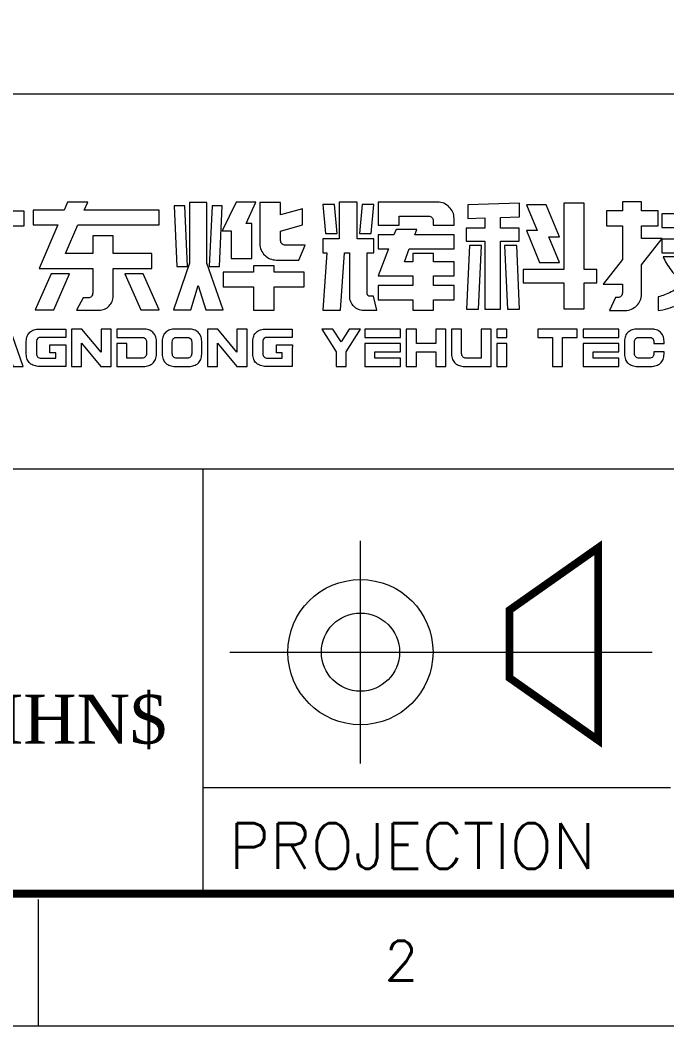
# Model space of a CAD drawing. Header units: millimetres. Extents: x 2413 to 2805, y 744 to 1021.
# Drawn here: x 2699.2 to 2742.1, y 744.1 to 810.8 of the extents above; entities that cross this region are included whole.
import ezdxf

# ---------------------------------------------------------------- set-up
doc = ezdxf.new("R2010")
doc.units = ezdxf.units.MM
doc.layers.add('D', color=4, linetype='Continuous')
doc.styles.add('ROMANS', font='romans.shx', dxfattribs={"width": 0.9})
doc.styles.add('样式 3', font='')
doc.styles.get('样式 3').set_extended_font_data('Tunga')

# ---------------------------------------------------------------- blocks, each defined once
blk = doc.blocks.new('11123123')
at = {"layer": 'D', "color": 0, "lineweight": 0}
for p, q in [((798.297, 118.52), (798.297, 118.855)), ((798.297, 118.855), (798.976, 118.855)), ((807.927, 118.52), (807.927, 118.855)), ((807.927, 118.855), (808.606, 118.855)), ((798.549, 118.52), (798.297, 118.52)), ((808.178, 118.52), (807.927, 118.52))]:
    blk.add_line(p, q, dxfattribs=at)
for points, knots in [([(792.525, 120.38), (792.525, 120.38), (791.656, 120.38), (791.656, 120.38), (791.656, 120.38), (791.96, 121.065), (791.96, 121.065), (791.96, 121.065), (791.96, 124.533), (791.96, 124.533), (791.96, 124.533), (794.052, 124.533), (794.052, 124.533), (794.052, 124.533), (793.9, 124.875), (793.9, 124.875), (793.9, 124.875), (794.915, 124.875), (794.915, 124.875), (794.915, 124.875), (795.067, 124.533), (795.067, 124.533), (795.067, 124.533), (797.203, 124.533), (797.203, 124.533), (797.203, 124.533), (797.203, 123.918), (797.203, 123.918), (797.203, 123.918), (792.829, 123.918), (792.829, 123.918), (792.829, 123.918), (792.829, 121.065), (792.829, 121.065), (792.829, 121.065), (792.525, 120.38), (792.525, 120.38)], [0, 0, 0, 0, 1, 1, 1, 2, 2, 2, 3, 3, 3, 4, 4, 4, 5, 5, 5, 6, 6, 6, 7, 7, 7, 8, 8, 8, 9, 9, 9, 10, 10, 10, 11, 11, 11, 12, 12, 12, 12]), ([(799.91, 124.919), (799.91, 124.919), (799.758, 124.577), (799.758, 124.577), (799.758, 124.577), (802.947, 124.577), (802.947, 124.577), (802.947, 124.577), (802.947, 123.949), (802.947, 123.949), (802.947, 123.949), (799.492, 123.949), (799.492, 123.949), (799.492, 123.949), (798.959, 122.732), (798.959, 122.732), (798.959, 122.732), (800.12, 122.732), (800.12, 122.732), (800.12, 122.732), (800.12, 123.493), (800.12, 123.493), (800.12, 123.493), (800.988, 123.493), (800.988, 123.493), (800.988, 123.493), (800.988, 122.732), (800.988, 122.732), (800.988, 122.732), (802.63, 122.732), (802.63, 122.732), (802.63, 122.732), (802.63, 122.105), (802.63, 122.105), (802.63, 122.105), (800.988, 122.105), (800.988, 122.105), (800.988, 122.105), (800.988, 120.932), (800.988, 120.932), (800.988, 120.847), (800.972, 120.769), (800.941, 120.697), (800.909, 120.625), (800.867, 120.562), (800.814, 120.507), (800.761, 120.452), (800.697, 120.409), (800.624, 120.377), (800.55, 120.345), (800.472, 120.329), (800.392, 120.329), (800.392, 120.329), (800.189, 120.329), (800.189, 120.329), (800.189, 120.329), (799.435, 120.329), (799.435, 120.329), (799.435, 120.329), (799.72, 120.855), (799.72, 120.855), (799.72, 120.855), (799.923, 120.855), (799.923, 120.855), (799.978, 120.855), (800.024, 120.875), (800.063, 120.912), (800.101, 120.951), (800.12, 120.999), (800.12, 121.059), (800.12, 121.059), (800.12, 122.105), (800.12, 122.105), (800.12, 122.105), (798.693, 122.105), (798.693, 122.105), (798.693, 122.105), (798.3, 122.105), (798.3, 122.105), (798.3, 122.105), (797.837, 122.105), (797.837, 122.105), (797.837, 122.105), (798.636, 123.949), (798.636, 123.949), (798.636, 123.949), (797.584, 123.949), (797.584, 123.949), (797.584, 123.949), (797.584, 124.046), (797.584, 124.046), (797.584, 124.046), (797.584, 124.475), (797.584, 124.475), (797.584, 124.475), (797.584, 124.577), (797.584, 124.577), (797.584, 124.577), (798.902, 124.577), (798.902, 124.577), (798.902, 124.577), (799.054, 124.919), (799.054, 124.919), (799.054, 124.919), (799.91, 124.919), (799.91, 124.919)], [0, 0, 0, 0, 1, 1, 1, 2, 2, 2, 3, 3, 3, 4, 4, 4, 5, 5, 5, 6, 6, 6, 7, 7, 7, 8, 8, 8, 9, 9, 9, 10, 10, 10, 11, 11, 11, 12, 12, 12, 13, 13, 13, 14, 14, 14, 15, 15, 15, 16, 16, 16, 17, 17, 17, 18, 18, 18, 19, 19, 19, 20, 20, 20, 21, 21, 21, 22, 22, 22, 23, 23, 23, 24, 24, 24, 25, 25, 25, 26, 26, 26, 27, 27, 27, 28, 28, 28, 29, 29, 29, 30, 30, 30, 31, 31, 31, 32, 32, 32, 33, 33, 33, 34, 34, 34, 35, 35, 35, 35]), ([(804.976, 122.326), (804.976, 122.326), (805.667, 120.336), (805.667, 120.336), (805.667, 120.336), (804.932, 120.336), (804.932, 120.336), (804.932, 120.336), (804.608, 121.376), (804.608, 121.376), (804.608, 121.376), (804.285, 120.336), (804.285, 120.336), (804.285, 120.336), (803.556, 120.336), (803.556, 120.336), (803.556, 120.336), (804.24, 122.326), (804.24, 122.326), (804.24, 122.326), (804.24, 124.907), (804.24, 124.907), (804.24, 124.907), (804.976, 124.907), (804.976, 124.907), (804.976, 124.907), (804.976, 122.326), (804.976, 122.326)], [0, 0, 0, 0, 1, 1, 1, 2, 2, 2, 3, 3, 3, 4, 4, 4, 5, 5, 5, 6, 6, 6, 7, 7, 7, 8, 8, 8, 9, 9, 9, 9]), ([(805.625, 123.696), (805.625, 123.696), (806.22, 124.919), (806.22, 124.919), (806.22, 124.919), (807.05, 124.919), (807.05, 124.919), (807.05, 124.919), (806.641, 124.006), (806.641, 124.006), (806.641, 124.006), (806.891, 124.006), (806.891, 124.006), (806.891, 124.006), (806.891, 122.517), (806.891, 122.517), (806.891, 122.517), (806.009, 122.517), (806.009, 122.517), (806.009, 122.517), (806.009, 123.696), (806.009, 123.696), (806.009, 123.696), (805.625, 123.696), (805.625, 123.696)], [0, 0, 0, 0, 1, 1, 1, 2, 2, 2, 3, 3, 3, 4, 4, 4, 5, 5, 5, 6, 6, 6, 7, 7, 7, 8, 8, 8, 8]), ([(808.108, 123.283), (808.108, 123.228), (808.127, 123.182), (808.165, 123.144), (808.203, 123.106), (808.251, 123.087), (808.311, 123.087), (808.311, 123.087), (809.154, 123.087), (809.154, 123.087), (809.154, 123.087), (808.881, 122.46), (808.881, 122.46), (808.881, 122.46), (807.929, 122.46), (807.929, 122.46), (807.831, 122.46), (807.74, 122.477), (807.654, 122.513), (807.569, 122.549), (807.495, 122.599), (807.431, 122.662), (807.367, 122.726), (807.317, 122.799), (807.281, 122.881), (807.244, 122.964), (807.226, 123.053), (807.226, 123.151), (807.226, 123.151), (807.226, 124.907), (807.226, 124.907), (807.226, 124.907), (808.108, 124.907), (808.108, 124.907), (808.108, 124.907), (808.108, 124.374), (808.108, 124.374), (808.108, 124.374), (809.033, 124.64), (809.033, 124.64), (809.033, 124.64), (809.033, 123.952), (809.033, 123.952), (809.033, 123.952), (808.108, 123.687), (808.108, 123.687), (808.108, 123.687), (808.108, 123.283), (808.108, 123.283)], [0, 0, 0, 0, 1, 1, 1, 2, 2, 2, 3, 3, 3, 4, 4, 4, 5, 5, 5, 6, 6, 6, 7, 7, 7, 8, 8, 8, 9, 9, 9, 10, 10, 10, 11, 11, 11, 12, 12, 12, 13, 13, 13, 14, 14, 14, 15, 15, 15, 16, 16, 16, 16]), ([(811.633, 120.329), (811.544, 120.329), (811.468, 120.344), (811.404, 120.374), (811.324, 120.407), (811.259, 120.452), (811.208, 120.507), (811.149, 120.554), (811.106, 120.615), (811.081, 120.691), (811.047, 120.758), (811.03, 120.834), (811.03, 120.919), (811.03, 120.919), (811.03, 122.764), (811.03, 122.764), (811.03, 122.764), (810.828, 122.764), (810.828, 122.764), (810.828, 122.764), (810.65, 120.329), (810.65, 120.329), (810.65, 120.329), (809.902, 120.329), (809.902, 120.329), (809.902, 120.329), (810.079, 122.764), (810.079, 122.764), (810.079, 122.764), (809.896, 122.764), (809.896, 122.764), (809.896, 122.764), (809.896, 123.36), (809.896, 123.36), (809.896, 123.36), (810.599, 123.36), (810.599, 123.36), (810.599, 123.36), (810.599, 124.919), (810.599, 124.919), (810.599, 124.919), (811.366, 124.919), (811.366, 124.919), (811.366, 124.919), (811.366, 123.36), (811.366, 123.36), (811.366, 123.36), (812.07, 123.36), (812.07, 123.36), (812.07, 123.36), (812.07, 122.764), (812.07, 122.764), (812.07, 122.764), (811.791, 122.764), (811.791, 122.764), (811.791, 122.764), (811.791, 121.02), (811.791, 121.02), (811.791, 120.995), (811.8, 120.974), (811.817, 120.957), (811.842, 120.932), (811.867, 120.919), (811.893, 120.919), (811.893, 120.919), (812.051, 120.919), (812.051, 120.919), (812.051, 120.919), (812.197, 120.329), (812.197, 120.329), (812.197, 120.329), (811.633, 120.329), (811.633, 120.329)], [0, 0, 0, 0, 1, 1, 1, 2, 2, 2, 3, 3, 3, 4, 4, 4, 5, 5, 5, 6, 6, 6, 7, 7, 7, 8, 8, 8, 9, 9, 9, 10, 10, 10, 11, 11, 11, 12, 12, 12, 13, 13, 13, 14, 14, 14, 15, 15, 15, 16, 16, 16, 17, 17, 17, 18, 18, 18, 19, 19, 19, 20, 20, 20, 21, 21, 21, 22, 22, 22, 23, 23, 23, 24, 24, 24, 24]), ([(814.784, 124.919), (814.877, 124.919), (814.965, 124.902), (815.05, 124.869), (815.139, 124.826), (815.215, 124.773), (815.278, 124.71), (815.333, 124.655), (815.384, 124.581), (815.43, 124.488), (815.464, 124.416), (815.481, 124.328), (815.481, 124.222), (815.481, 124.222), (815.481, 123.937), (815.481, 123.937), (815.481, 123.937), (814.6, 123.937), (814.6, 123.937), (814.6, 123.937), (814.6, 124.127), (814.6, 124.127), (814.6, 124.182), (814.581, 124.228), (814.543, 124.267), (814.505, 124.304), (814.458, 124.324), (814.403, 124.324), (814.403, 124.324), (813.142, 124.324), (813.142, 124.324), (813.142, 124.324), (813.142, 123.937), (813.142, 123.937), (813.142, 123.937), (812.26, 123.937), (812.26, 123.937), (812.26, 123.937), (812.26, 124.919), (812.26, 124.919), (812.26, 124.919), (814.784, 124.919), (814.784, 124.919)], [0, 0, 0, 0, 1, 1, 1, 2, 2, 2, 3, 3, 3, 4, 4, 4, 5, 5, 5, 6, 6, 6, 7, 7, 7, 8, 8, 8, 9, 9, 9, 10, 10, 10, 11, 11, 11, 12, 12, 12, 13, 13, 13, 14, 14, 14, 14]), ([(817.459, 124.267), (817.459, 124.267), (817.459, 123.81), (817.459, 123.81), (817.459, 123.81), (818.245, 123.81), (818.245, 123.81), (818.245, 123.81), (818.245, 123.265), (818.245, 123.265), (818.245, 123.265), (817.459, 123.265), (817.459, 123.265), (817.459, 123.265), (817.459, 120.374), (817.459, 120.374), (817.459, 120.374), (816.793, 120.374), (816.793, 120.374), (816.793, 120.374), (816.793, 123.265), (816.793, 123.265), (816.793, 123.265), (816.001, 123.265), (816.001, 123.265), (816.001, 123.265), (816.001, 123.81), (816.001, 123.81), (816.001, 123.81), (816.793, 123.81), (816.793, 123.81), (816.793, 123.81), (816.793, 124.247), (816.793, 124.247), (816.793, 124.247), (816.064, 124.222), (816.064, 124.222), (816.064, 124.222), (816.064, 124.799), (816.064, 124.799), (816.064, 124.799), (818.271, 124.869), (818.271, 124.869), (818.271, 124.869), (818.271, 124.292), (818.271, 124.292), (818.271, 124.292), (817.459, 124.267), (817.459, 124.267)], [0, 0, 0, 0, 1, 1, 1, 2, 2, 2, 3, 3, 3, 4, 4, 4, 5, 5, 5, 6, 6, 6, 7, 7, 7, 8, 8, 8, 9, 9, 9, 10, 10, 10, 11, 11, 11, 12, 12, 12, 13, 13, 13, 14, 14, 14, 15, 15, 15, 16, 16, 16, 16]), ([(821.016, 122.06), (821.016, 122.06), (821.548, 122.06), (821.548, 122.06), (821.548, 122.06), (821.548, 121.489), (821.548, 121.489), (821.548, 121.489), (821.016, 121.489), (821.016, 121.489), (821.016, 121.489), (821.016, 120.38), (821.016, 120.38), (821.016, 120.38), (820.153, 120.38), (820.153, 120.38), (820.153, 120.38), (820.153, 121.489), (820.153, 121.489), (820.153, 121.489), (818.416, 121.489), (818.416, 121.489), (818.416, 121.489), (818.416, 122.06), (818.416, 122.06), (818.416, 122.06), (820.153, 122.06), (820.153, 122.06), (820.153, 122.06), (820.153, 124.881), (820.153, 124.881), (820.153, 124.881), (821.016, 124.881), (821.016, 124.881), (821.016, 124.881), (821.016, 122.06), (821.016, 122.06)], [0, 0, 0, 0, 1, 1, 1, 2, 2, 2, 3, 3, 3, 4, 4, 4, 5, 5, 5, 6, 6, 6, 7, 7, 7, 8, 8, 8, 9, 9, 9, 10, 10, 10, 11, 11, 11, 12, 12, 12, 12]), ([(823.45, 123.918), (823.45, 123.918), (823.45, 123.372), (823.45, 123.372), (823.45, 123.372), (824.325, 123.372), (824.325, 123.372), (824.325, 123.372), (823.45, 122.25), (823.45, 122.25), (823.45, 122.25), (823.45, 121.008), (823.45, 121.008), (823.45, 120.91), (823.432, 120.821), (823.396, 120.738), (823.36, 120.656), (823.311, 120.583), (823.247, 120.52), (823.184, 120.456), (823.11, 120.406), (823.025, 120.371), (822.941, 120.335), (822.85, 120.317), (822.753, 120.317), (822.753, 120.317), (822.094, 120.317), (822.094, 120.317), (822.094, 120.317), (822.341, 120.862), (822.341, 120.862), (822.341, 120.862), (822.442, 120.862), (822.442, 120.862), (822.497, 120.862), (822.544, 120.881), (822.582, 120.919), (822.62, 120.957), (822.639, 121.003), (822.639, 121.059), (822.639, 121.059), (822.639, 121.432), (822.639, 121.432), (822.639, 121.432), (821.821, 121.432), (821.821, 121.432), (821.821, 121.432), (822.639, 122.479), (822.639, 122.479), (822.639, 122.479), (822.639, 123.918), (822.639, 123.918), (822.639, 123.918), (821.967, 123.918), (821.967, 123.918), (821.967, 123.918), (821.967, 124.545), (821.967, 124.545), (821.967, 124.545), (822.639, 124.545), (822.639, 124.545), (822.639, 124.545), (822.639, 124.932), (822.639, 124.932), (822.639, 124.932), (823.45, 124.932), (823.45, 124.932), (823.45, 124.932), (823.45, 124.545), (823.45, 124.545), (823.45, 124.545), (824.16, 124.545), (824.16, 124.545), (824.16, 124.545), (824.16, 123.918), (824.16, 123.918), (824.16, 123.918), (823.45, 123.918), (823.45, 123.918)], [0, 0, 0, 0, 1, 1, 1, 2, 2, 2, 3, 3, 3, 4, 4, 4, 5, 5, 5, 6, 6, 6, 7, 7, 7, 8, 8, 8, 9, 9, 9, 10, 10, 10, 11, 11, 11, 12, 12, 12, 13, 13, 13, 14, 14, 14, 15, 15, 15, 16, 16, 16, 17, 17, 17, 18, 18, 18, 19, 19, 19, 20, 20, 20, 21, 21, 21, 22, 22, 22, 23, 23, 23, 24, 24, 24, 25, 25, 25, 26, 26, 26, 26]), ([(827.248, 122.764), (827.201, 122.578), (827.093, 122.367), (826.924, 122.13), (826.755, 121.893), (826.546, 121.661), (826.297, 121.432), (826.474, 121.31), (826.657, 121.2), (826.845, 121.103), (827.033, 121.006), (827.218, 120.938), (827.4, 120.9), (827.4, 120.9), (827.4, 120.317), (827.4, 120.317), (827.129, 120.346), (826.856, 120.423), (826.579, 120.548), (826.302, 120.673), (826.037, 120.828), (825.783, 121.014), (825.53, 120.828), (825.263, 120.673), (824.984, 120.548), (824.705, 120.423), (824.431, 120.346), (824.16, 120.317), (824.16, 120.317), (824.16, 120.9), (824.16, 120.9), (824.342, 120.938), (824.527, 121.006), (824.715, 121.103), (824.903, 121.2), (825.086, 121.31), (825.263, 121.432), (825.052, 121.627), (824.869, 121.824), (824.715, 122.025), (824.561, 122.226), (824.448, 122.415), (824.376, 122.593), (824.376, 122.593), (825.099, 122.593), (825.099, 122.593), (825.162, 122.495), (825.253, 122.382), (825.371, 122.254), (825.489, 122.125), (825.627, 121.991), (825.783, 121.851), (825.999, 122.045), (826.176, 122.228), (826.316, 122.399), (826.455, 122.57), (826.535, 122.692), (826.557, 122.764), (826.557, 122.764), (824.312, 122.764), (824.312, 122.764), (824.312, 122.764), (824.312, 123.347), (824.312, 123.347), (824.312, 123.347), (825.358, 123.347), (825.358, 123.347), (825.358, 123.347), (825.358, 123.835), (825.358, 123.835), (825.358, 123.835), (824.312, 123.835), (824.312, 123.835), (824.312, 123.835), (824.312, 124.418), (824.312, 124.418), (824.312, 124.418), (825.358, 124.418), (825.358, 124.418), (825.358, 124.418), (825.358, 124.907), (825.358, 124.907), (825.358, 124.907), (826.132, 124.907), (826.132, 124.907), (826.132, 124.907), (826.132, 124.418), (826.132, 124.418), (826.132, 124.418), (827.248, 124.418), (827.248, 124.418), (827.248, 124.418), (827.248, 123.835), (827.248, 123.835), (827.248, 123.835), (826.132, 123.835), (826.132, 123.835), (826.132, 123.835), (826.132, 123.347), (826.132, 123.347), (826.132, 123.347), (827.248, 123.347), (827.248, 123.347), (827.248, 123.347), (827.248, 122.764), (827.248, 122.764)], [0, 0, 0, 0, 1, 1, 1, 2, 2, 2, 3, 3, 3, 4, 4, 4, 5, 5, 5, 6, 6, 6, 7, 7, 7, 8, 8, 8, 9, 9, 9, 10, 10, 10, 11, 11, 11, 12, 12, 12, 13, 13, 13, 14, 14, 14, 15, 15, 15, 16, 16, 16, 17, 17, 17, 18, 18, 18, 19, 19, 19, 20, 20, 20, 21, 21, 21, 22, 22, 22, 23, 23, 23, 24, 24, 24, 25, 25, 25, 26, 26, 26, 27, 27, 27, 28, 28, 28, 29, 29, 29, 30, 30, 30, 31, 31, 31, 32, 32, 32, 33, 33, 33, 34, 34, 34, 35, 35, 35, 35]), ([(803.702, 122.187), (803.702, 122.187), (803.587, 124.761), (803.587, 124.761), (803.587, 124.761), (804.031, 124.761), (804.031, 124.761), (804.031, 124.761), (804.145, 122.187), (804.145, 122.187), (804.145, 122.187), (803.702, 122.187), (803.702, 122.187)], [0, 0, 0, 0, 1, 1, 1, 2, 2, 2, 3, 3, 3, 4, 4, 4, 4]), ([(805.508, 122.187), (805.508, 122.187), (805.065, 122.187), (805.065, 122.187), (805.065, 122.187), (805.191, 124.761), (805.191, 124.761), (805.191, 124.761), (805.629, 124.761), (805.629, 124.761), (805.629, 124.761), (805.508, 122.187), (805.508, 122.187)], [0, 0, 0, 0, 1, 1, 1, 2, 2, 2, 3, 3, 3, 4, 4, 4, 4]), ([(809.896, 124.818), (809.896, 124.818), (810.403, 124.818), (810.403, 124.818), (810.403, 124.818), (810.511, 123.588), (810.511, 123.588), (810.511, 123.588), (810.01, 123.588), (810.01, 123.588), (810.01, 123.588), (809.896, 124.818), (809.896, 124.818)], [0, 0, 0, 0, 1, 1, 1, 2, 2, 2, 3, 3, 3, 4, 4, 4, 4]), ([(811.956, 123.588), (811.956, 123.588), (811.455, 123.588), (811.455, 123.588), (811.455, 123.588), (811.576, 124.818), (811.576, 124.818), (811.576, 124.818), (812.07, 124.818), (812.07, 124.818), (812.07, 124.818), (811.956, 123.588), (811.956, 123.588)], [0, 0, 0, 0, 1, 1, 1, 2, 2, 2, 3, 3, 3, 4, 4, 4, 4]), ([(819.963, 123.442), (819.963, 123.442), (819.513, 123.442), (819.513, 123.442), (819.513, 123.442), (819.963, 122.352), (819.963, 122.352), (819.963, 122.352), (819.12, 122.352), (819.12, 122.352), (819.12, 122.352), (818.562, 123.715), (818.562, 123.715), (818.562, 123.715), (819.012, 123.715), (819.012, 123.715), (819.012, 123.715), (818.562, 124.805), (818.562, 124.805), (818.562, 124.805), (819.399, 124.805), (819.399, 124.805), (819.399, 124.805), (819.963, 123.442), (819.963, 123.442)], [0, 0, 0, 0, 1, 1, 1, 2, 2, 2, 3, 3, 3, 4, 4, 4, 5, 5, 5, 6, 6, 6, 7, 7, 7, 8, 8, 8, 8]), ([(813.814, 123.531), (813.814, 123.531), (815.481, 123.531), (815.481, 123.531), (815.481, 123.531), (815.481, 122.935), (815.481, 122.935), (815.481, 122.935), (813.579, 122.935), (813.579, 122.935), (813.579, 122.935), (813.376, 122.383), (813.376, 122.383), (813.376, 122.383), (813.731, 122.383), (813.731, 122.383), (813.731, 122.383), (813.731, 122.732), (813.731, 122.732), (813.731, 122.732), (814.612, 122.732), (814.612, 122.732), (814.612, 122.732), (814.612, 122.383), (814.612, 122.383), (814.612, 122.383), (815.481, 122.383), (815.481, 122.383), (815.481, 122.383), (815.481, 121.794), (815.481, 121.794), (815.481, 121.794), (814.612, 121.794), (814.612, 121.794), (814.612, 121.794), (814.612, 121.375), (814.612, 121.375), (814.612, 121.375), (815.481, 121.375), (815.481, 121.375), (815.481, 121.375), (815.481, 120.773), (815.481, 120.773), (815.481, 120.773), (814.612, 120.773), (814.612, 120.773), (814.612, 120.773), (814.612, 120.329), (814.612, 120.329), (814.612, 120.329), (813.731, 120.329), (813.731, 120.329), (813.731, 120.329), (813.731, 120.773), (813.731, 120.773), (813.731, 120.773), (812.26, 120.773), (812.26, 120.773), (812.26, 120.773), (812.26, 121.375), (812.26, 121.375), (812.26, 121.375), (813.731, 121.375), (813.731, 121.375), (813.731, 121.375), (813.731, 121.794), (813.731, 121.794), (813.731, 121.794), (812.26, 121.794), (812.26, 121.794), (812.26, 121.794), (812.698, 122.935), (812.698, 122.935), (812.698, 122.935), (812.26, 122.935), (812.26, 122.935), (812.26, 122.935), (812.26, 123.531), (812.26, 123.531), (812.26, 123.531), (812.926, 123.531), (812.926, 123.531), (812.926, 123.531), (813.015, 123.759), (813.015, 123.759), (813.015, 123.759), (813.896, 123.759), (813.896, 123.759), (813.896, 123.759), (813.814, 123.531), (813.814, 123.531)], [0, 0, 0, 0, 1, 1, 1, 2, 2, 2, 3, 3, 3, 4, 4, 4, 5, 5, 5, 6, 6, 6, 7, 7, 7, 8, 8, 8, 9, 9, 9, 10, 10, 10, 11, 11, 11, 12, 12, 12, 13, 13, 13, 14, 14, 14, 15, 15, 15, 16, 16, 16, 17, 17, 17, 18, 18, 18, 19, 19, 19, 20, 20, 20, 21, 21, 21, 22, 22, 22, 23, 23, 23, 24, 24, 24, 25, 25, 25, 26, 26, 26, 27, 27, 27, 28, 28, 28, 29, 29, 29, 30, 30, 30, 30]), ([(816.007, 120.374), (816.007, 120.374), (816.134, 123.074), (816.134, 123.074), (816.134, 123.074), (816.654, 123.074), (816.654, 123.074), (816.654, 123.074), (816.527, 120.374), (816.527, 120.374), (816.527, 120.374), (816.007, 120.374), (816.007, 120.374)], [0, 0, 0, 0, 1, 1, 1, 2, 2, 2, 3, 3, 3, 4, 4, 4, 4]), ([(818.15, 123.074), (818.15, 123.074), (818.271, 120.374), (818.271, 120.374), (818.271, 120.374), (817.751, 120.374), (817.751, 120.374), (817.751, 120.374), (817.624, 123.074), (817.624, 123.074), (817.624, 123.074), (818.15, 123.074), (818.15, 123.074)], [0, 0, 0, 0, 1, 1, 1, 2, 2, 2, 3, 3, 3, 4, 4, 4, 4]), ([(798.459, 120.336), (798.459, 120.336), (797.672, 120.336), (797.672, 120.336), (797.672, 120.336), (798.351, 121.87), (798.351, 121.87), (798.351, 121.87), (799.137, 121.87), (799.137, 121.87), (799.137, 121.87), (798.459, 120.336), (798.459, 120.336)], [0, 0, 0, 0, 1, 1, 1, 2, 2, 2, 3, 3, 3, 4, 4, 4, 4]), ([(802.947, 120.336), (802.947, 120.336), (802.161, 120.336), (802.161, 120.336), (802.161, 120.336), (801.483, 121.87), (801.483, 121.87), (801.483, 121.87), (802.269, 121.87), (802.269, 121.87), (802.269, 121.87), (802.947, 120.336), (802.947, 120.336)], [0, 0, 0, 0, 1, 1, 1, 2, 2, 2, 3, 3, 3, 4, 4, 4, 4]), ([(807.829, 121.946), (807.829, 121.946), (809.116, 121.946), (809.116, 121.946), (809.116, 121.946), (809.116, 121.318), (809.116, 121.318), (809.116, 121.318), (807.829, 121.318), (807.829, 121.318), (807.829, 121.318), (807.829, 120.329), (807.829, 120.329), (807.829, 120.329), (806.948, 120.329), (806.948, 120.329), (806.948, 120.329), (806.948, 121.318), (806.948, 121.318), (806.948, 121.318), (805.667, 121.318), (805.667, 121.318), (805.667, 121.318), (805.667, 121.946), (805.667, 121.946), (805.667, 121.946), (806.948, 121.946), (806.948, 121.946), (806.948, 121.946), (806.948, 122.212), (806.948, 122.212), (806.948, 122.212), (807.829, 122.212), (807.829, 122.212), (807.829, 122.212), (807.829, 121.946), (807.829, 121.946)], [0, 0, 0, 0, 1, 1, 1, 2, 2, 2, 3, 3, 3, 4, 4, 4, 5, 5, 5, 6, 6, 6, 7, 7, 7, 8, 8, 8, 9, 9, 9, 10, 10, 10, 11, 11, 11, 12, 12, 12, 12]), ([(796.732, 117.936), (796.732, 117.936), (796.324, 119.14), (796.324, 119.14), (796.324, 119.14), (795.916, 117.936), (795.916, 117.936), (795.916, 117.936), (795.491, 117.936), (795.491, 117.936), (795.491, 117.936), (796.036, 119.526), (796.036, 119.526), (796.036, 119.526), (796.612, 119.526), (796.612, 119.526), (796.612, 119.526), (797.159, 117.936), (797.159, 117.936), (797.159, 117.936), (796.732, 117.936), (796.732, 117.936)], [0, 0, 0, 0, 1, 1, 1, 2, 2, 2, 3, 3, 3, 4, 4, 4, 5, 5, 5, 6, 6, 6, 7, 7, 7, 7]), ([(800.902, 117.936), (800.902, 117.936), (800.47, 117.936), (800.47, 117.936), (800.47, 117.936), (799.649, 118.922), (799.649, 118.922), (799.649, 118.922), (799.649, 117.936), (799.649, 117.936), (799.649, 117.936), (799.222, 117.936), (799.222, 117.936), (799.222, 117.936), (799.222, 119.526), (799.222, 119.526), (799.222, 119.526), (799.656, 119.526), (799.656, 119.526), (799.656, 119.526), (800.475, 118.539), (800.475, 118.539), (800.475, 118.539), (800.475, 119.526), (800.475, 119.526), (800.475, 119.526), (800.902, 119.526), (800.902, 119.526), (800.902, 119.526), (800.902, 117.936), (800.902, 117.936)], [0, 0, 0, 0, 1, 1, 1, 2, 2, 2, 3, 3, 3, 4, 4, 4, 5, 5, 5, 6, 6, 6, 7, 7, 7, 8, 8, 8, 9, 9, 9, 10, 10, 10, 10]), ([(801.148, 117.936), (801.148, 117.936), (801.148, 118.906), (801.148, 118.906), (801.148, 118.906), (801.575, 118.906), (801.575, 118.906), (801.575, 118.906), (801.575, 118.289), (801.575, 118.289), (801.575, 118.289), (802.201, 118.289), (802.201, 118.289), (802.266, 118.289), (802.316, 118.306), (802.351, 118.34), (802.386, 118.374), (802.403, 118.424), (802.403, 118.491), (802.403, 118.491), (802.403, 118.971), (802.403, 118.971), (802.403, 119.038), (802.386, 119.088), (802.351, 119.122), (802.316, 119.156), (802.266, 119.173), (802.201, 119.173), (802.201, 119.173), (801.148, 119.173), (801.148, 119.173), (801.148, 119.173), (801.148, 119.526), (801.148, 119.526), (801.148, 119.526), (802.273, 119.526), (802.273, 119.526), (802.355, 119.526), (802.43, 119.514), (802.498, 119.491), (802.566, 119.468), (802.625, 119.434), (802.673, 119.39), (802.722, 119.346), (802.76, 119.292), (802.787, 119.228), (802.814, 119.163), (802.828, 119.09), (802.828, 119.006), (802.828, 119.006), (802.828, 118.456), (802.828, 118.456), (802.828, 118.373), (802.814, 118.298), (802.787, 118.233), (802.76, 118.168), (802.722, 118.114), (802.673, 118.07), (802.625, 118.026), (802.566, 117.992), (802.498, 117.97), (802.43, 117.948), (802.355, 117.936), (802.273, 117.936), (802.273, 117.936), (801.148, 117.936), (801.148, 117.936)], [0, 0, 0, 0, 1, 1, 1, 2, 2, 2, 3, 3, 3, 4, 4, 4, 5, 5, 5, 6, 6, 6, 7, 7, 7, 8, 8, 8, 9, 9, 9, 10, 10, 10, 11, 11, 11, 12, 12, 12, 13, 13, 13, 14, 14, 14, 15, 15, 15, 16, 16, 16, 17, 17, 17, 18, 18, 18, 19, 19, 19, 20, 20, 20, 21, 21, 21, 22, 22, 22, 22]), ([(803.114, 119.228), (803.141, 119.292), (803.179, 119.346), (803.228, 119.39), (803.277, 119.434), (803.335, 119.468), (803.403, 119.491), (803.471, 119.514), (803.546, 119.526), (803.628, 119.526), (803.628, 119.526), (804.197, 119.526), (804.197, 119.526), (804.278, 119.526), (804.353, 119.514), (804.422, 119.491), (804.49, 119.468), (804.548, 119.434), (804.598, 119.39), (804.647, 119.346), (804.686, 119.292), (804.713, 119.228), (804.74, 119.163), (804.753, 119.09), (804.753, 119.006), (804.753, 119.006), (804.753, 118.456), (804.753, 118.456), (804.753, 118.373), (804.74, 118.298), (804.713, 118.233), (804.686, 118.168), (804.647, 118.114), (804.598, 118.07), (804.548, 118.026), (804.49, 117.992), (804.422, 117.97), (804.353, 117.948), (804.278, 117.936), (804.197, 117.936), (804.197, 117.936), (803.628, 117.936), (803.628, 117.936), (803.546, 117.936), (803.471, 117.948), (803.403, 117.97), (803.335, 117.992), (803.277, 118.026), (803.228, 118.07), (803.179, 118.114), (803.141, 118.168), (803.114, 118.233), (803.087, 118.298), (803.074, 118.373), (803.074, 118.456), (803.074, 118.456), (803.074, 119.006), (803.074, 119.006), (803.074, 119.09), (803.087, 119.163), (803.114, 119.228)], [0, 0, 0, 0, 1, 1, 1, 2, 2, 2, 3, 3, 3, 4, 4, 4, 5, 5, 5, 6, 6, 6, 7, 7, 7, 8, 8, 8, 9, 9, 9, 10, 10, 10, 11, 11, 11, 12, 12, 12, 13, 13, 13, 14, 14, 14, 15, 15, 15, 16, 16, 16, 17, 17, 17, 18, 18, 18, 19, 19, 19, 20, 20, 20, 20]), ([(806.679, 117.936), (806.679, 117.936), (806.248, 117.936), (806.248, 117.936), (806.248, 117.936), (805.426, 118.922), (805.426, 118.922), (805.426, 118.922), (805.426, 117.936), (805.426, 117.936), (805.426, 117.936), (804.999, 117.936), (804.999, 117.936), (804.999, 117.936), (804.999, 119.526), (804.999, 119.526), (804.999, 119.526), (805.433, 119.526), (805.433, 119.526), (805.433, 119.526), (806.252, 118.539), (806.252, 118.539), (806.252, 118.539), (806.252, 119.526), (806.252, 119.526), (806.252, 119.526), (806.679, 119.526), (806.679, 119.526), (806.679, 119.526), (806.679, 117.936), (806.679, 117.936)], [0, 0, 0, 0, 1, 1, 1, 2, 2, 2, 3, 3, 3, 4, 4, 4, 5, 5, 5, 6, 6, 6, 7, 7, 7, 8, 8, 8, 9, 9, 9, 10, 10, 10, 10]), ([(808.606, 118.855), (808.605, 118.262), (808.605, 117.936), (808.605, 117.936), (808.605, 117.936), (807.482, 117.936), (807.482, 117.936), (807.4, 117.936), (807.325, 117.948), (807.257, 117.97), (807.189, 117.992), (807.13, 118.026), (807.081, 118.07), (807.031, 118.114), (806.993, 118.168), (806.966, 118.233), (806.939, 118.298), (806.925, 118.373), (806.925, 118.456), (806.925, 118.456), (806.925, 119.006), (806.925, 119.006), (806.925, 119.09), (806.939, 119.163), (806.966, 119.228), (806.993, 119.292), (807.031, 119.346), (807.079, 119.39), (807.128, 119.434), (807.187, 119.468), (807.254, 119.491), (807.323, 119.514), (807.398, 119.526), (807.48, 119.526), (807.48, 119.526), (808.605, 119.526), (808.605, 119.526), (808.605, 119.526), (808.605, 119.173), (808.605, 119.173), (808.605, 119.173), (807.551, 119.173), (807.551, 119.173), (807.431, 119.173), (807.364, 119.118), (807.352, 119.008), (807.352, 119.008), (807.352, 118.491), (807.352, 118.491), (807.352, 118.424), (807.369, 118.374), (807.404, 118.34), (807.439, 118.306), (807.489, 118.289), (807.554, 118.289), (807.554, 118.289), (808.178, 118.289), (808.178, 118.289), (808.178, 118.289), (808.178, 118.399), (808.178, 118.52)], [5.398153, 5.398153, 5.398153, 5.398153, 6, 6, 6, 7, 7, 7, 8, 8, 8, 9, 9, 9, 10, 10, 10, 11, 11, 11, 12, 12, 12, 13, 13, 13, 14, 14, 14, 15, 15, 15, 16, 16, 16, 17, 17, 17, 18, 18, 18, 19, 19, 19, 20, 20, 20, 21, 21, 21, 22, 22, 22, 23, 23, 23, 24, 24, 24, 24.449505, 24.449505, 24.449505, 24.449505]), ([(810.679, 118.978), (810.679, 118.978), (811.027, 119.526), (811.027, 119.526), (811.027, 119.526), (811.5, 119.526), (811.5, 119.526), (811.5, 119.526), (810.89, 118.554), (810.89, 118.554), (810.89, 118.554), (810.89, 117.936), (810.89, 117.936), (810.89, 117.936), (810.463, 117.936), (810.463, 117.936), (810.463, 117.936), (810.463, 118.554), (810.463, 118.554), (810.463, 118.554), (809.855, 119.526), (809.855, 119.526), (809.855, 119.526), (810.326, 119.526), (810.326, 119.526), (810.326, 119.526), (810.679, 118.978), (810.679, 118.978)], [0, 0, 0, 0, 1, 1, 1, 2, 2, 2, 3, 3, 3, 4, 4, 4, 5, 5, 5, 6, 6, 6, 7, 7, 7, 8, 8, 8, 9, 9, 9, 9]), ([(813.206, 119.173), (813.206, 119.173), (811.688, 119.173), (811.688, 119.173), (811.688, 119.173), (811.688, 119.526), (811.688, 119.526), (811.688, 119.526), (813.206, 119.526), (813.206, 119.526), (813.206, 119.526), (813.206, 119.173), (813.206, 119.173)], [0, 0, 0, 0, 1, 1, 1, 2, 2, 2, 3, 3, 3, 4, 4, 4, 4]), ([(815.131, 117.936), (815.131, 117.936), (814.705, 117.936), (814.705, 117.936), (814.705, 117.936), (814.705, 118.554), (814.705, 118.554), (814.705, 118.554), (813.879, 118.554), (813.879, 118.554), (813.879, 118.554), (813.879, 117.936), (813.879, 117.936), (813.879, 117.936), (813.452, 117.936), (813.452, 117.936), (813.452, 117.936), (813.452, 119.526), (813.452, 119.526), (813.452, 119.526), (813.879, 119.526), (813.879, 119.526), (813.879, 119.526), (813.879, 118.906), (813.879, 118.906), (813.879, 118.906), (814.705, 118.906), (814.705, 118.906), (814.705, 118.906), (814.705, 119.526), (814.705, 119.526), (814.705, 119.526), (815.131, 119.526), (815.131, 119.526), (815.131, 119.526), (815.131, 117.936), (815.131, 117.936)], [0, 0, 0, 0, 1, 1, 1, 2, 2, 2, 3, 3, 3, 4, 4, 4, 5, 5, 5, 6, 6, 6, 7, 7, 7, 8, 8, 8, 9, 9, 9, 10, 10, 10, 11, 11, 11, 12, 12, 12, 12]), ([(816.63, 118.289), (816.63, 118.289), (816.63, 119.526), (816.63, 119.526), (816.63, 119.526), (817.057, 119.526), (817.057, 119.526), (817.057, 119.526), (817.057, 117.936), (817.057, 117.936), (817.057, 117.936), (815.932, 117.936), (815.932, 117.936), (815.85, 117.936), (815.775, 117.948), (815.707, 117.97), (815.639, 117.992), (815.58, 118.026), (815.532, 118.07), (815.483, 118.114), (815.445, 118.168), (815.418, 118.233), (815.391, 118.298), (815.377, 118.373), (815.377, 118.456), (815.377, 118.456), (815.377, 119.526), (815.377, 119.526), (815.377, 119.526), (815.804, 119.526), (815.804, 119.526), (815.804, 119.526), (815.804, 118.491), (815.804, 118.491), (815.804, 118.424), (815.822, 118.374), (815.857, 118.34), (815.891, 118.306), (815.941, 118.289), (816.006, 118.289), (816.006, 118.289), (816.63, 118.289), (816.63, 118.289)], [0, 0, 0, 0, 1, 1, 1, 2, 2, 2, 3, 3, 3, 4, 4, 4, 5, 5, 5, 6, 6, 6, 7, 7, 7, 8, 8, 8, 9, 9, 9, 10, 10, 10, 11, 11, 11, 12, 12, 12, 13, 13, 13, 14, 14, 14, 14]), ([(817.73, 119.173), (817.73, 119.173), (817.303, 119.173), (817.303, 119.173), (817.303, 119.173), (817.303, 119.526), (817.303, 119.526), (817.303, 119.526), (817.73, 119.526), (817.73, 119.526), (817.73, 119.526), (817.73, 119.173), (817.73, 119.173)], [0, 0, 0, 0, 1, 1, 1, 2, 2, 2, 3, 3, 3, 4, 4, 4, 4]), ([(820.718, 119.173), (820.718, 119.173), (820.092, 119.173), (820.092, 119.173), (820.092, 119.173), (820.092, 117.936), (820.092, 117.936), (820.092, 117.936), (819.665, 117.936), (819.665, 117.936), (819.665, 117.936), (819.665, 119.173), (819.665, 119.173), (819.665, 119.173), (819.039, 119.173), (819.039, 119.173), (819.039, 119.173), (819.039, 119.526), (819.039, 119.526), (819.039, 119.526), (820.718, 119.526), (820.718, 119.526), (820.718, 119.526), (820.718, 119.173), (820.718, 119.173)], [0, 0, 0, 0, 1, 1, 1, 2, 2, 2, 3, 3, 3, 4, 4, 4, 5, 5, 5, 6, 6, 6, 7, 7, 7, 8, 8, 8, 8]), ([(822.482, 119.173), (822.482, 119.173), (820.964, 119.173), (820.964, 119.173), (820.964, 119.173), (820.964, 119.526), (820.964, 119.526), (820.964, 119.526), (822.482, 119.526), (822.482, 119.526), (822.482, 119.526), (822.482, 119.173), (822.482, 119.173)], [0, 0, 0, 0, 1, 1, 1, 2, 2, 2, 3, 3, 3, 4, 4, 4, 4]), ([(823.981, 118.491), (823.981, 118.491), (823.981, 118.551), (823.981, 118.551), (823.981, 118.551), (824.408, 118.551), (824.408, 118.551), (824.408, 118.551), (824.408, 118.456), (824.408, 118.456), (824.408, 118.373), (824.394, 118.298), (824.367, 118.233), (824.34, 118.168), (824.302, 118.114), (824.252, 118.07), (824.203, 118.026), (824.144, 117.992), (824.076, 117.97), (824.008, 117.948), (823.933, 117.936), (823.851, 117.936), (823.851, 117.936), (823.282, 117.936), (823.282, 117.936), (823.2, 117.936), (823.125, 117.948), (823.057, 117.97), (822.989, 117.992), (822.931, 118.026), (822.882, 118.07), (822.833, 118.114), (822.795, 118.168), (822.768, 118.233), (822.741, 118.298), (822.728, 118.373), (822.728, 118.456), (822.728, 118.456), (822.728, 119.006), (822.728, 119.006), (822.728, 119.09), (822.741, 119.163), (822.768, 119.228), (822.795, 119.292), (822.833, 119.346), (822.882, 119.39), (822.931, 119.434), (822.989, 119.468), (823.057, 119.491), (823.125, 119.514), (823.2, 119.526), (823.282, 119.526), (823.282, 119.526), (823.851, 119.526), (823.851, 119.526), (823.933, 119.526), (824.008, 119.514), (824.076, 119.491), (824.144, 119.468), (824.203, 119.434), (824.252, 119.39), (824.302, 119.346), (824.34, 119.292), (824.367, 119.228), (824.394, 119.163), (824.408, 119.09), (824.408, 119.006), (824.408, 119.006), (824.408, 118.911), (824.408, 118.911), (824.408, 118.911), (823.981, 118.911), (823.981, 118.911), (823.981, 118.911), (823.981, 118.971), (823.981, 118.971), (823.981, 119.038), (823.963, 119.088), (823.928, 119.122), (823.894, 119.156), (823.844, 119.173), (823.779, 119.173), (823.779, 119.173), (823.357, 119.173), (823.357, 119.173), (823.292, 119.173), (823.242, 119.156), (823.207, 119.122), (823.172, 119.088), (823.155, 119.038), (823.155, 118.971), (823.155, 118.971), (823.155, 118.491), (823.155, 118.491), (823.155, 118.424), (823.172, 118.374), (823.207, 118.34), (823.242, 118.306), (823.292, 118.289), (823.357, 118.289), (823.357, 118.289), (823.779, 118.289), (823.779, 118.289), (823.844, 118.289), (823.894, 118.306), (823.928, 118.34), (823.963, 118.374), (823.981, 118.424), (823.981, 118.491)], [0, 0, 0, 0, 1, 1, 1, 2, 2, 2, 3, 3, 3, 4, 4, 4, 5, 5, 5, 6, 6, 6, 7, 7, 7, 8, 8, 8, 9, 9, 9, 10, 10, 10, 11, 11, 11, 12, 12, 12, 13, 13, 13, 14, 14, 14, 15, 15, 15, 16, 16, 16, 17, 17, 17, 18, 18, 18, 19, 19, 19, 20, 20, 20, 21, 21, 21, 22, 22, 22, 23, 23, 23, 24, 24, 24, 25, 25, 25, 26, 26, 26, 27, 27, 27, 28, 28, 28, 29, 29, 29, 30, 30, 30, 31, 31, 31, 32, 32, 32, 33, 33, 33, 34, 34, 34, 35, 35, 35, 36, 36, 36, 36]), ([(804.326, 118.971), (804.326, 119.038), (804.309, 119.088), (804.274, 119.122), (804.239, 119.156), (804.19, 119.173), (804.125, 119.173), (804.125, 119.173), (803.702, 119.173), (803.702, 119.173), (803.637, 119.173), (803.588, 119.156), (803.553, 119.122), (803.518, 119.088), (803.501, 119.038), (803.501, 118.971), (803.501, 118.971), (803.501, 118.491), (803.501, 118.491), (803.501, 118.424), (803.518, 118.374), (803.553, 118.34), (803.588, 118.306), (803.637, 118.289), (803.702, 118.289), (803.702, 118.289), (804.125, 118.289), (804.125, 118.289), (804.19, 118.289), (804.239, 118.306), (804.274, 118.34), (804.309, 118.374), (804.326, 118.424), (804.326, 118.491), (804.326, 118.491), (804.326, 118.971), (804.326, 118.971)], [0, 0, 0, 0, 1, 1, 1, 2, 2, 2, 3, 3, 3, 4, 4, 4, 5, 5, 5, 6, 6, 6, 7, 7, 7, 8, 8, 8, 9, 9, 9, 10, 10, 10, 11, 11, 11, 12, 12, 12, 12]), ([(811.688, 117.936), (811.688, 117.936), (811.688, 118.906), (811.688, 118.906), (811.688, 118.906), (813.206, 118.906), (813.206, 118.906), (813.206, 118.906), (813.206, 118.554), (813.206, 118.554), (813.206, 118.554), (812.115, 118.554), (812.115, 118.554), (812.115, 118.554), (812.115, 118.289), (812.115, 118.289), (812.115, 118.289), (813.206, 118.289), (813.206, 118.289), (813.206, 118.289), (813.206, 117.936), (813.206, 117.936), (813.206, 117.936), (811.688, 117.936), (811.688, 117.936)], [0, 0, 0, 0, 1, 1, 1, 2, 2, 2, 3, 3, 3, 4, 4, 4, 5, 5, 5, 6, 6, 6, 7, 7, 7, 8, 8, 8, 8]), ([(817.303, 117.936), (817.303, 117.936), (817.303, 118.906), (817.303, 118.906), (817.303, 118.906), (817.73, 118.906), (817.73, 118.906), (817.73, 118.906), (817.73, 117.936), (817.73, 117.936), (817.73, 117.936), (817.303, 117.936), (817.303, 117.936)], [0, 0, 0, 0, 1, 1, 1, 2, 2, 2, 3, 3, 3, 4, 4, 4, 4]), ([(820.964, 117.936), (820.964, 117.936), (820.964, 118.906), (820.964, 118.906), (820.964, 118.906), (822.482, 118.906), (822.482, 118.906), (822.482, 118.906), (822.482, 118.554), (822.482, 118.554), (822.482, 118.554), (821.391, 118.554), (821.391, 118.554), (821.391, 118.554), (821.391, 118.289), (821.391, 118.289), (821.391, 118.289), (822.482, 118.289), (822.482, 118.289), (822.482, 118.289), (822.482, 117.936), (822.482, 117.936), (822.482, 117.936), (820.964, 117.936), (820.964, 117.936)], [0, 0, 0, 0, 1, 1, 1, 2, 2, 2, 3, 3, 3, 4, 4, 4, 5, 5, 5, 6, 6, 6, 7, 7, 7, 8, 8, 8, 8])]:
    blk.add_open_spline(points, degree=3, knots=knots, dxfattribs=at)
for points in [[(797.337, 119.228), (797.364, 119.292), (797.402, 119.346), (797.451, 119.39)], [(797.451, 119.39), (797.499, 119.434), (797.558, 119.468), (797.626, 119.491)], [(797.626, 119.491), (797.694, 119.514), (797.769, 119.526), (797.851, 119.526)], [(797.851, 119.526), (797.851, 119.526), (798.976, 119.526), (798.976, 119.526)], [(798.976, 119.526), (798.976, 119.526), (798.976, 119.173), (798.976, 119.173)], [(797.296, 119.006), (797.296, 119.09), (797.31, 119.163), (797.337, 119.228)], [(797.296, 118.456), (797.296, 118.456), (797.296, 119.006), (797.296, 119.006)], [(797.923, 119.173), (797.802, 119.173), (797.736, 119.118), (797.723, 119.008)], [(797.723, 119.008), (797.723, 119.008), (797.723, 118.491), (797.723, 118.491)], [(798.976, 119.173), (798.976, 119.173), (797.923, 119.173), (797.923, 119.173)], [(798.976, 118.855), (798.976, 118.855), (798.976, 117.936), (798.976, 117.936)], [(797.337, 118.233), (797.31, 118.298), (797.296, 118.373), (797.296, 118.456)], [(797.723, 118.491), (797.723, 118.424), (797.741, 118.374), (797.775, 118.34)], [(798.549, 118.289), (798.549, 118.289), (798.549, 118.399), (798.549, 118.52)], [(797.452, 118.07), (797.402, 118.114), (797.364, 118.168), (797.337, 118.233)], [(797.628, 117.97), (797.56, 117.992), (797.501, 118.026), (797.452, 118.07)], [(797.775, 118.34), (797.81, 118.306), (797.86, 118.289), (797.925, 118.289)], [(797.925, 118.289), (797.925, 118.289), (798.549, 118.289), (798.549, 118.289)], [(797.853, 117.936), (797.771, 117.936), (797.696, 117.948), (797.628, 117.97)], [(798.976, 117.936), (798.976, 117.936), (797.853, 117.936), (797.853, 117.936)]]:
    blk.add_open_spline(points, degree=3, dxfattribs=at)

msp = doc.modelspace()

# ---------------------------------------------------------------- linework, layer by layer
at = {"layer": 'D', "color": 0, "linetype": 'ByBlock', "lineweight": 0}
for p, q in [((2595.416, 805.859), (2793.286, 805.859)), ((2595.416, 781.011), (2793.286, 781.011)), ((2711.383, 752.838), (2711.383, 781.011)), ((2721.823, 761.471), (2721.823, 776.232)), ((2713.158, 768.851), (2741.175, 768.851)), ((2711.383, 759.881), (2742.389, 759.881)), ((2793.286, 752.838), (2595.416, 752.838)), ((2700.461, 744.07), (2700.461, 752.457)), ((2412.816, 744.07), (2805.013, 744.07))]:
    msp.add_line(p, q, dxfattribs=at)
at = {"layer": 'D', "color": 0, "linetype": 'ByBlock', "lineweight": 0, "const_width": 0.515}
msp.add_lwpolyline([(2793.286, 1012.621), (2422.691, 1012.621), (2422.691, 752.838), (2793.286, 752.838), (2793.286, 1012.621)], dxfattribs=at)
msp.add_lwpolyline([(2731.705, 767.145), (2731.705, 771.638), (2737.596, 775.781), (2737.596, 763.002)], close=True, dxfattribs=at)
at = {"layer": 'D', "color": 0, "linetype": 'ByBlock', "lineweight": 0}
for radius in [4.813, 2.592]:
    msp.add_circle((2721.823, 768.851), radius, dxfattribs=at)

# ---------------------------------------------------------------- block references
at = {"color": 0, "xscale": 1.559999999999718, "yscale": 1.559999999999775, "zscale": 1.56}
msp.add_blockref('11123123', (1455.879, 603.814), dxfattribs=at)

# ---------------------------------------------------------------- texts
at = {"layer": 'D', "color": 0, "linetype": 'ByBlock', "lineweight": 0, "style": 'ROMANS'}
for s, height, p in [('PROJECTION', 3.0186, (2713.101, 754.485)), ('2', 2.621, (2723.401, 747.089))]:
    msp.add_text(s, height=height, dxfattribs=at).set_placement(p)
at = {"layer": 'D', "color": 0, "linetype": 'ByBlock', "lineweight": 0, "insert": (2658.028, 766.03), "char_height": 3.247109, "width": 39.64359, "attachment_point": 1, "style": '样式 3'}
msp.add_mtext('{\\fTimes New Roman|b0|i0|c186|p18;YHB\\fTimes New Roman|b0|i0|c0|p18;O\\fTimes New Roman|b0|i0|c186|p18;12864\\fTimes New Roman|b0|i0|c0|p18;10BNHHN$}', dxfattribs=at)

doc.saveas('drawing.dxf')
